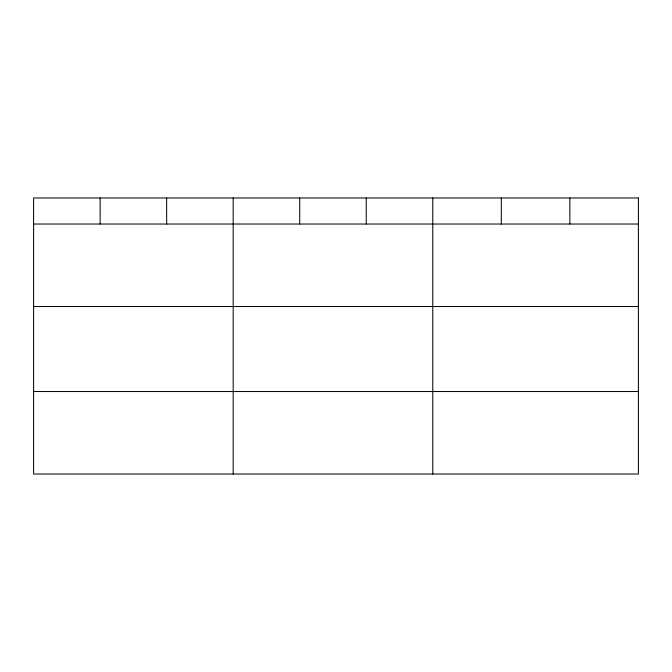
<?xml version="1.0" encoding="UTF-8"?>
<svg xmlns="http://www.w3.org/2000/svg" width="672" height="672" viewBox="0 0 672 672"><rect width="100%" height="100%" fill="white"/><g stroke="black" fill="none" stroke-linecap="round" stroke-linejoin="round"><path stroke-width="1.01" d="M33.6 224.028L638.4 224.028M33.6 306.524L638.4 306.524M33.6 391.524L638.4 391.524M569.856 197.98L569.856 224.028M501.312 197.98L501.312 224.028M432.768 197.98L432.768 474.02M366.24 197.98L366.24 224.028M299.712 197.98L299.712 224.028M233.184 197.98L233.184 474.02M166.656 197.98L166.656 224.028M100.128 197.98L100.128 224.028M638.4 197.98L33.6 197.98L33.6 474.02L638.4 474.02L638.4 197.98"/></g></svg>
